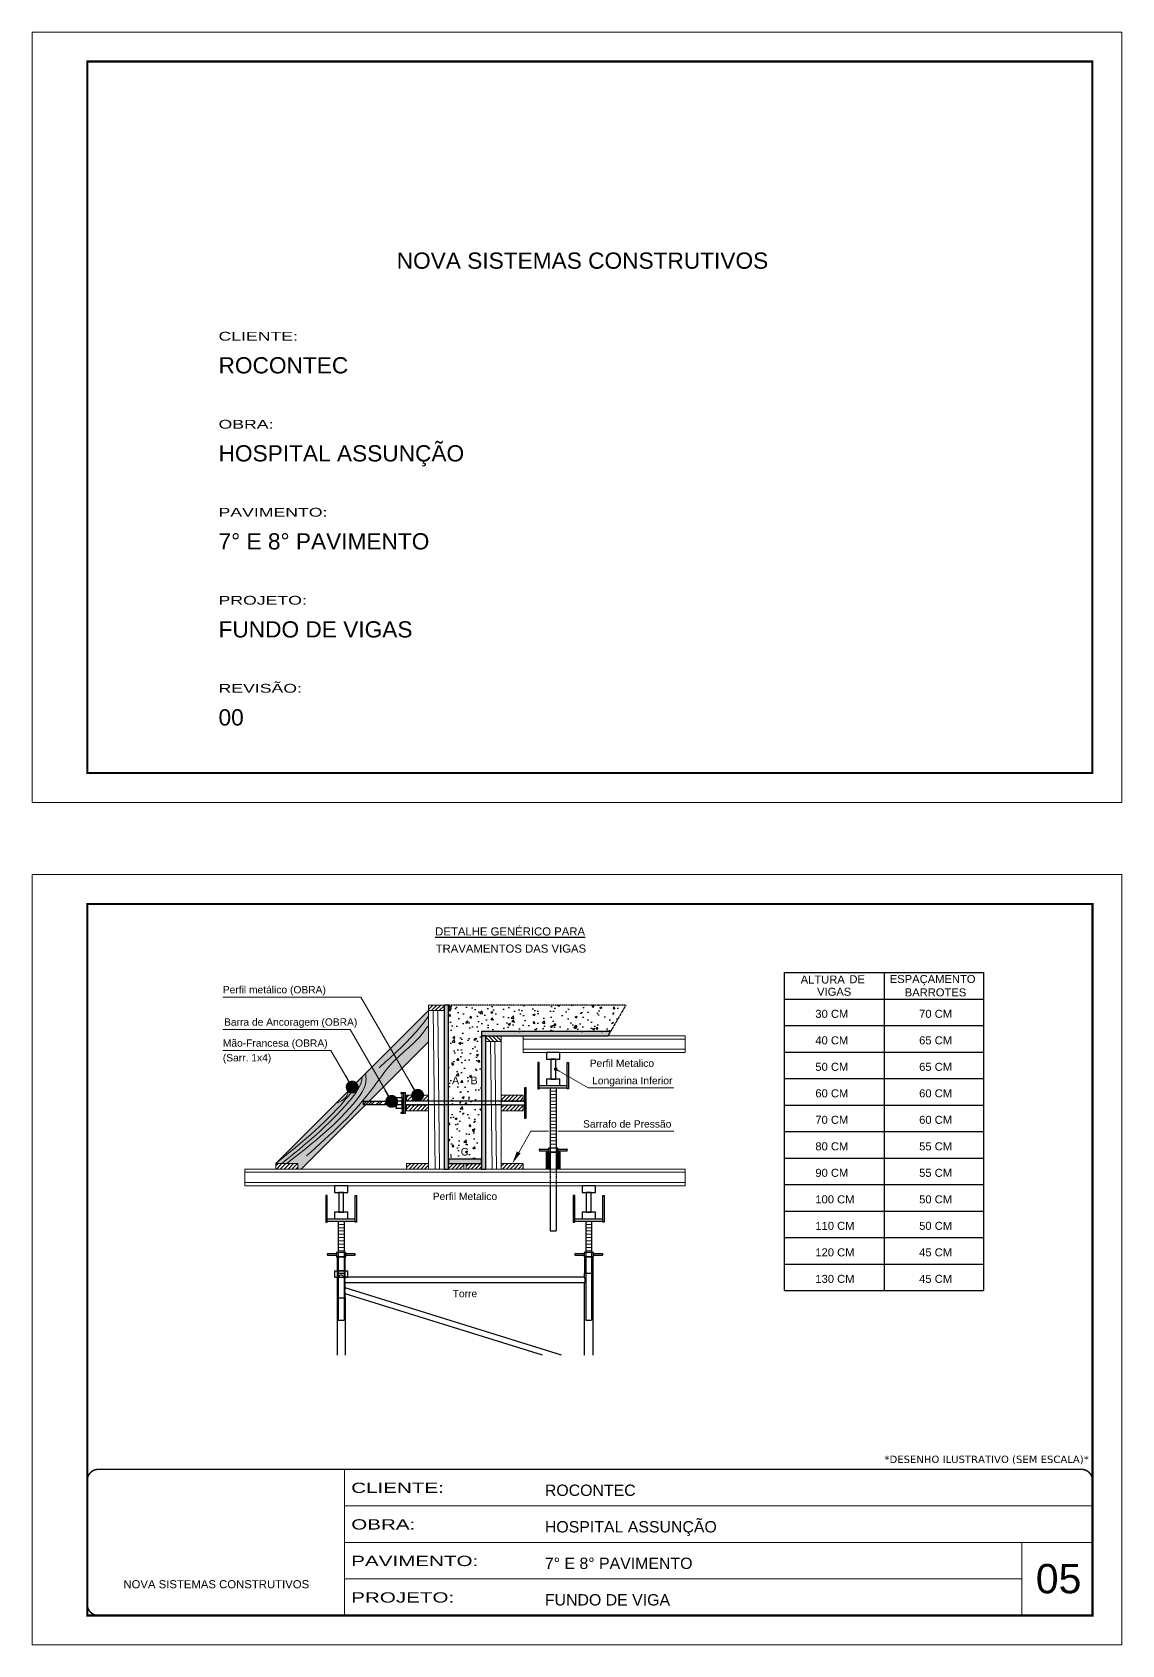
# Model space of a CAD drawing. Header units: millimetres. Extents: x 1427 to 7681, y 297 to 2495.
# Drawn here: x 1427 to 2912, y 297 to 2495 of the extents above; entities that cross this region are included whole.
import ezdxf
from ezdxf.enums import TextEntityAlignment as Align

# ---------------------------------------------------------------- set-up
doc = ezdxf.new("R2010")
doc.units = ezdxf.units.MM
for name, pattern in [('CONTINUO', [0]), ('DASHED', [0.75, 0.5, -0.25]), ('HIDDEN', [0.375, 0.25, -0.125])]:
    doc.linetypes.add(name, pattern=pattern)
doc.layers.add('BARRA DE ANCORAGEM', color=251, linetype='Continuous')
doc.layers.add('GARFOS', color=7, linetype='Continuous')
for name, color, linetype, lineweight in [('CARIMBO', 255, 'Continuous', 9), ('CONCRETO', 251, 'Continuous', 25), ('Demarcação 1', 251, 'Continuous', 9), ('Escoras', 2, 'Continuous', 25), ('Folhas', 255, 'Continuous', 9), ('Forcador', 251, 'Continuous', 25), ('Hachura', 251, 'Continuous', 9), ('Madeira', 126, 'Continuous', 18), ('Perfil Metálico', 224, 'Continuous', 18), ('SARRAFO DE PRESSAO', 251, 'DASHED', 9)]:
    doc.layers.add(name, color=color, linetype=linetype, lineweight=lineweight)
doc.layers.add('Demarcação 2', color=7, linetype='Continuous', lineweight=9, true_color=0xe0e0e0)
doc.styles.add('ARIAL', font='arial.ttf')
doc.styles.get("Standard").update_dxf_attribs({"font": 'arial.ttf'})
doc.styles.add('stylellllll', font='verdana.ttf', dxfattribs={"height": 2})
doc.styles.add('Tecnologia', font='')
doc.styles.get('Tecnologia').set_extended_font_data('Forgotten Futurist')
doc.dimstyles.new('3x', dxfattribs={"dimtxt": 10, "dimasz": 5, "dimexe": 7, "dimexo": 5, "dimgap": 4, "dimtad": 1, "dimdec": 4, "dimlfac": 0.333333, "dimdsep": 46, "dimtxsty": 'Standard', "dimblk": 'DOT', "dimcen": 0.09, "dimclrd": 1, "dimclre": 1, "dimclrt": 2, "dimadec": 0, "dimazin": 2, "dimtfac": 1, "dimtdec": 4, "dimtmove": 0, "dimatfit": 3, "dimldrblk": 'DOT', "dimfxl": 1, "dimtolj": 1, "dimtzin": 0, "dimlwd": 9, "dimlwe": 9, "dimarcsym": 0})
pattern_1 = [(45, (-3313.7167, 6886.2866), (-2.6516504, 2.6516504), [])]

# ---------------------------------------------------------------- blocks, each defined once
blk = doc.blocks.new('9999999999')
at = {"color": 30, "linetype": 'CONTINUO'}
for p, q in [((98564.6, 34230.2), (98564.6, 34429.4)), ((98564.6, 34379.6), (99584, 34379.6)), ((98564.6, 34329.8), (99488, 34329.8)), ((99584, 34329.8), (99488, 34329.8)), ((99488, 34329.8), (99488, 34230.2)), ((98564.6, 34280), (99488, 34280))]:
    blk.add_line(p, q, dxfattribs=at)
at = {"color": 30, "linetype": 'CONTINUO', "const_width": 2}
blk.add_lwpolyline([(99584, 34230.2), (99584, 34414.4, 0.414214), (99569, 34429.4), (98229, 34429.4, 0.414214), (98214, 34414.4), (98214, 34245.2, 0.414214), (98229, 34230.2), (99584, 34230.2)], format="xyb", dxfattribs=at)
at = {"layer": 'Folhas'}
blk.add_lwpolyline([(98139, 34190.2), (99624, 34190.2), (99624, 35240.2), (98139, 35240.2)], close=True, dxfattribs=at)
at = {"layer": 'Folhas', "color": 30, "const_width": 3}
blk.add_lwpolyline([(98214, 34230.2), (99584, 34230.2), (99584, 35200.2), (98214, 35200.2)], close=True, dxfattribs=at)
at = {"color": 7, "linetype": 'Continuous', "ltscale": 5, "style": 'ARIAL'}
for s, height, p in [('ROCONTEC', 15.48, (98837.7, 34393.1)), ('HOSPITAL ASSUNÇÃO', 15.483, (98837.7, 34343.3)), ('7° E 8° PAVIMENTO', 15.483, (98837.7, 34293.5)), ('NOVA SISTEMAS CONSTRUTIVOS', 11.059, (98263.2, 34267.2)), ('FUNDO DE VIGA', 15.483, (98837.7, 34243.7))]:
    blk.add_text(s, height=height, dxfattribs=at).set_placement(p)
at = {"layer": 'Folhas', "color": 7, "style": 'Tecnologia', "width": 1.5}
for s, p in [('CLIENTE:', (98573.7, 34397.2)), ('OBRA:', (98573.7, 34347.3)), ('PAVIMENTO:', (98573.7, 34297.5)), ('PROJETO:', (98573.7, 34247.7))]:
    blk.add_text(s, height=14, dxfattribs=at).set_placement(p)
blk = doc.blocks.new('HT20CT')
at = {"layer": 'Forcador'}
for points in [[(-4, 16), (-4, 20), (4, 20), (4, 16)], [(-1.5, 4), (-1.5, 16), (1.5, 16), (1.5, 4)], [(-4, 0), (-4, 4), (4, 4), (4, 0)]]:
    blk.add_lwpolyline(points, close=True, dxfattribs=at)
blk = doc.blocks.new('_Dot')
at = {"color": 0, "linetype": 'ByBlock', "lineweight": -2}
blk.add_line((-0.5, 0), (-1, 0), dxfattribs=at)
at = {"color": 0, "linetype": 'ByBlock', "const_width": 0.5}
blk.add_lwpolyline([(-0.25, 0, 1), (0.25, 0, 1)], format="xyb", close=True, dxfattribs=at)

msp = doc.modelspace()

# ---------------------------------------------------------------- hatches: boundary and pattern name
at = {"layer": 'CONCRETO', "linetype": 'DASHED', "ltscale": 0.3}
h = msp.add_hatch(dxfattribs=at)
h.set_pattern_fill('AR-CONC', color=256, scale=4, style=0)
h.set_pattern_definition([(50, (-46672.71, -6784.055), (28.690407, -2.510085), [3, -33]), (355, (-46672.71, -6784.055), (-5.550053, 30.087685), [2.4, -26.4]), (100.4514, (-46670.32, -6784.264), (23.140375, 27.577582), [2.549608, -28.045684]), (46.1842, (-46672.71, -6776.055), (42.689642, -6.62076), [4.5, -49.5]), (96.6356, (-46669.154, -6776.607), (37.386508, 38.964715), [3.82441, -42.06852]), (351.1842, (-46672.71, -6776.055), (37.386478, 38.964744), [3.6, -39.6]), (21, (-46668.71, -6778.055), (23.876282, -16.104756), [3, -33]), (326, (-46668.71, -6778.055), (9.732613, 29.006002), [2.4, -26.4]), (71.4514, (-46666.72, -6779.397), (33.608905, 12.90122), [2.549608, -28.045684]), (37.5, (-46672.711, -6784.055), (0.4863942, 13.3157542), [0, -26.08, 0, -26.8, 0, -26.5]), (7.5, (-46672.711, -6784.055), (10.5227815, 15.7764685), [0, -15.28, 0, -25.48, 0, -10.1]), (327.5, (-46681.631, -6784.055), (21.3528974, -0.9021949), [0, -10, 0, -31.2, 0, -41.4]), (317.5, (-46685.631, -6784.055), (23.327447, 4.004199), [0, -13, 0, -20.72, 0, -29.4])])
h.paths.add_polyline_path([(1994.3, 1168.87), (1994.3, 958.87), (2039.3, 958.87), (2039.3, 1132.87), (2215.3, 1132.87), (2236.08, 1168.87)])
h.paths.add_polyline_path([(2021.88, 1058.35), (2036.73, 1058.35), (2036.73, 1073.9), (2021.88, 1073.9)], flags=24)
h.paths.add_polyline_path([(1996.57, 1058.35), (2011.46, 1058.35), (2011.46, 1073.9), (1996.57, 1073.9)], flags=24)
h.paths.add_polyline_path([(2008.43, 960.83), (2024.26, 960.83), (2024.26, 976.91), (2008.43, 976.91)], flags=24)
at = {"layer": 'Demarcação 1'}
for points in [[(1994.3, 1168.87), (1988.3, 1168.87), (1988.3, 945.37), (1994.3, 945.37)], [(2215.3, 1132.87), (2039.3, 1132.87), (2039.3, 1126.87), (2211.83, 1126.87)], [(2045.3, 1126.87), (2039.3, 1126.87), (2039.3, 945.37), (2045.3, 945.37)], [(2039.3, 958.87), (1994.3, 958.87), (1994.3, 952.87), (2039.3, 952.87)]]:
    msp.add_hatch(color=256, dxfattribs=at).paths.add_polyline_path(points)
at = {"layer": 'Demarcação 2'}
msp.add_hatch(color=256, dxfattribs=at).paths.add_polyline_path([(1967.3, 1118.95), (1967.3, 1161.37), (1758.82, 952.89), (1788.89, 952.89), (1788.89, 945.37), (1793.73, 945.37), (1881.52, 1033.16), (1877.85, 1033.16), (1877.85, 1037.58), (1885.94, 1037.58)])
at = {"layer": 'Hachura'}
h = msp.add_hatch(dxfattribs=at)
h.set_pattern_fill('ANSI31', color=256, scale=30, style=0)
h.set_pattern_definition(pattern_1)
h.paths.add_polyline_path([(1967.3, 1168.87), (1988.3, 1168.87), (1988.3, 1161.37), (1967.3, 1161.37)])
h = msp.add_hatch(dxfattribs=at)
h.set_pattern_fill('ANSI31', color=256, scale=30, style=0)
h.set_pattern_definition([(135, (9528.1943, 5441.9816), (2.6516504, 2.6516504), [])])
h.paths.add_polyline_path([(2045.3, 1126.87), (2066.3, 1126.87), (2066.3, 1119.37), (2045.3, 1119.37)])
h = msp.add_hatch(dxfattribs=at)
h.set_pattern_fill('ANSI32', color=256, scale=20, angle=90, style=0)
h.set_pattern_definition([(45, (10534.376, -7938.9575), (5.303301, -5.303301), []), (45, (10534.376, -7935.422), (5.303301, -5.303301), [])])
h.paths.add_polyline_path([(1877.85, 1033.16), (1877.85, 1037.58), (1922.85, 1037.58), (1922.85, 1033.16)])
h = msp.add_hatch(dxfattribs=at)
h.set_pattern_fill('ANSI31', color=256, scale=30, style=0)
h.set_pattern_definition(pattern_1)
h.paths.add_polyline_path([(1967.3, 1038.38), (1967.3, 1045.9), (1937.24, 1045.9), (1937.24, 1038.38)])
h = msp.add_hatch(dxfattribs=at)
h.set_pattern_fill('ANSI31', color=256, scale=30, style=0)
h.set_pattern_definition(pattern_1)
h.paths.add_polyline_path([(2096.37, 1038.38), (2096.37, 1045.9), (2066.3, 1045.9), (2066.3, 1038.38)])
h = msp.add_hatch(dxfattribs=at)
h.set_pattern_fill('ANSI31', color=256, scale=30, style=0)
h.set_pattern_definition(pattern_1)
h.paths.add_polyline_path([(1937.24, 1024.85), (1967.3, 1024.85), (1967.3, 1032.37), (1937.24, 1032.37)])
h = msp.add_hatch(dxfattribs=at)
h.set_pattern_fill('ANSI31', color=256, scale=30, style=0)
h.set_pattern_definition(pattern_1)
h.paths.add_polyline_path([(2066.3, 1024.85), (2096.37, 1024.85), (2096.37, 1032.37), (2066.3, 1032.37)])
h = msp.add_hatch(dxfattribs=at)
h.set_pattern_fill('ANSI31', color=256, scale=30, style=0)
h.set_pattern_definition([(45, (-3492.132, 6793.28), (-2.6516504, 2.6516504), [])])
h.paths.add_polyline_path([(1788.89, 945.37), (1788.89, 952.89), (1758.82, 952.89), (1758.82, 945.37)])
h = msp.add_hatch(dxfattribs=at)
h.set_pattern_fill('ANSI31', color=256, scale=30, style=0)
h.set_pattern_definition(pattern_1)
h.paths.add_polyline_path([(1937.3, 945.37), (1967.3, 945.37), (1967.3, 952.87), (1937.3, 952.87)])
h = msp.add_hatch(dxfattribs=at)
h.set_pattern_fill('ANSI31', color=256, scale=30, style=0)
h.set_pattern_definition(pattern_1)
h.paths.add_polyline_path([(1994.3, 952.87), (2015.3, 952.87), (2015.3, 945.37), (1994.3, 945.37)])
h = msp.add_hatch(dxfattribs=at)
h.set_pattern_fill('ANSI31', color=256, scale=30, style=0)
h.set_pattern_definition(pattern_1)
h.paths.add_polyline_path([(2039.3, 945.37), (2039.3, 952.87), (2018.3, 952.87), (2018.3, 945.37)])
h = msp.add_hatch(dxfattribs=at)
h.set_pattern_fill('ANSI31', color=256, scale=30, style=0)
h.set_pattern_definition(pattern_1)
h.paths.add_polyline_path([(2096.3, 952.87), (2066.3, 952.87), (2066.3, 945.37), (2096.3, 945.37)])
at = {"layer": 'Perfil Metálico'}
for points in [[(2127.67, 945.37), (2132.17, 945.37), (2132.17, 968.17), (2127.67, 968.17)], [(2142.04, 945.37), (2146.54, 945.37), (2146.54, 968.17), (2142.04, 968.17)]]:
    msp.add_hatch(color=256, dxfattribs=at).paths.add_polyline_path(points)

# ---------------------------------------------------------------- linework, layer by layer
for points in [[(1994.3, 1168.87), (1988.3, 1168.87), (1988.3, 945.37), (1994.3, 945.37)], [(2215.3, 1132.87), (2039.3, 1132.87), (2039.3, 1126.87), (2211.83, 1126.87)], [(2045.3, 1126.87), (2039.3, 1126.87), (2039.3, 945.37), (2045.3, 945.37)], [(2039.3, 958.87), (1994.3, 958.87), (1994.3, 952.87), (2039.3, 952.87)]]:
    msp.add_lwpolyline(points, close=True)
at = {"layer": 'BARRA DE ANCORAGEM'}
for p, q in [((1930.73, 1042.88), (1931.9, 1048.19)), ((1933.06, 1049.07), (1933.06, 1021.67)), ((2066.3, 1038.04), (1967.3, 1038.04)), ((1930.73, 1027.86), (1931.9, 1022.56)), ((2066.3, 1032.71), (1967.3, 1032.71))]:
    msp.add_line(p, q, dxfattribs=at)
at = {"layer": 'BARRA DE ANCORAGEM', "linetype": 'HIDDEN'}
for p, q in [((1967.3, 1038.04), (1935.74, 1038.04)), ((2066.3, 1038.04), (2097.87, 1038.04)), ((1967.3, 1032.71), (1935.74, 1032.71)), ((2066.3, 1032.71), (2097.87, 1032.71))]:
    msp.add_line(p, q, dxfattribs=at)
at = {"layer": 'BARRA DE ANCORAGEM', "flags": 128}
for points in [[(2100.27, 1014.57), (2100.27, 1056.17), (2097.87, 1056.17), (2097.87, 1014.57)], [(1922.85, 1037.58), (1877.85, 1037.58), (1877.85, 1033.16), (1922.85, 1033.16)], [(1933.06, 1049.07), (1929.5, 1049.07), (1929.5, 1048.19), (1933.06, 1048.19)], [(1933.06, 1042.88), (1930.73, 1042.88), (1930.73, 1027.86), (1933.06, 1027.86)], [(1935.74, 1021.67), (1935.74, 1049.07), (1933.06, 1049.07), (1933.06, 1021.67)], [(1933.06, 1022.56), (1929.5, 1022.56), (1929.5, 1021.67), (1933.06, 1021.67)]]:
    msp.add_lwpolyline(points, close=True, dxfattribs=at)
for points in [[(1930.73, 1038.02), (1924.62, 1038.02, -0.729796), (1924.62, 1042.88, -0.729796)], [(1930.73, 1032.72), (1924.62, 1032.72, -0.6666667), (1924.62, 1038.02, -0.6666667)]]:
    msp.add_lwpolyline(points, format="xyb", dxfattribs=at)
for points in [[(1930.73, 1027.86), (1922.85, 1027.86), (1922.85, 1042.88), (1930.73, 1042.88)], [(1930.73, 1034.93), (1933.06, 1034.93), (1933.06, 1035.81), (1930.73, 1035.81), (1930.73, 1034.93), (1930.73, 1035.81)]]:
    msp.add_lwpolyline(points, dxfattribs=at)
at = {"layer": 'BARRA DE ANCORAGEM'}
msp.add_arc((1925.39, 1030.29), 2.55, 107.75636, 252.24364, dxfattribs=at)
at = {"layer": 'CONCRETO', "linetype": 'DASHED', "ltscale": 0.3}
for q in [(1994.3, 1168.87), (2215.3, 1132.87)]:
    msp.add_line((2236.08, 1168.87), q, dxfattribs=at)
at = {"layer": 'Escoras'}
for p, q in [((2142.73, 968.17), (2131.48, 968.17)), ((1842.43, 825.82), (1842.43, 691.73)), ((1853.68, 825.82), (1842.43, 825.82)), ((1853.68, 803.32), (1853.68, 825.82)), ((2191.18, 825.82), (2179.93, 825.82)), ((2179.93, 825.82), (2179.93, 803.32)), ((2191.18, 825.82), (2191.18, 691.73)), ((1839.62, 806.7), (1856.49, 806.7)), ((1839.62, 797.92), (1839.62, 806.7)), ((1839.62, 797.92), (1845.13, 797.92)), ((1842.43, 803.32), (1853.68, 803.32)), ((1851.99, 806.67), (1844.12, 806.67)), ((1851.99, 797.64), (1844.12, 797.64)), ((1850.98, 797.92), (1856.49, 797.92)), ((1853.68, 797.7), (1853.68, 803.32)), ((2179.93, 797.7), (1853.68, 797.7)), ((1856.49, 806.7), (1856.49, 797.92)), ((2179.93, 803.32), (2191.18, 803.32)), ((2179.93, 797.7), (2179.93, 803.32)), ((1842.43, 769.57), (1853.68, 769.57)), ((2179.93, 790.05), (1853.68, 790.05)), ((1853.68, 783.69), (1853.68, 790.05)), ((2148.45, 691.73), (1853.68, 783.21)), ((2122.64, 691.73), (1853.68, 775.2)), ((1853.68, 769.57), (1853.68, 775.2)), ((1853.68, 769.57), (1853.68, 691.73)), ((2179.93, 691.73), (2179.93, 790.05))]:
    msp.add_line(p, q, dxfattribs=at)
for centre, radius, start, end in [((1848.05, 797.92), 2.92, 0, 180), ((1861.25, 793.87), 8.48, 153.19207, 206.80793), ((2172.36, 793.87), 8.48, 333.19207, 26.80793), ((1863.09, 779.44), 10.33, 155.71056, 204.28944)]:
    msp.add_arc(centre, radius, start, end, dxfattribs=at)
at = {"layer": 'Folhas'}
msp.add_lwpolyline([(1427.03, 1445.3), (2912.03, 1445.3), (2912.03, 2495.3), (1427.03, 2495.3)], close=True, dxfattribs=at)
at = {"layer": 'Folhas', "color": 30, "const_width": 3}
msp.add_lwpolyline([(1502.03, 1485.3), (2872.03, 1485.3), (2872.03, 2455.3), (1502.03, 2455.3)], close=True, dxfattribs=at)
at = {"layer": 'Forcador', "linetype": 'Continuous'}
for p, q in [((2117.98, 1059.07), (2156.23, 1059.07)), ((2117.98, 1055.92), (2156.23, 1055.92)), ((2133.17, 1055.92), (2133.17, 945.37)), ((2141.04, 1055.92), (2141.04, 945.37)), ((2117.98, 971.55), (2117.98, 971.1)), ((2118.99, 972.56), (2130.8, 972.56)), ((2118.99, 970.08), (2130.8, 970.08)), ((2143.4, 972.56), (2155.22, 972.56)), ((2143.4, 970.08), (2155.22, 970.08)), ((2156.23, 971.55), (2156.23, 971.1)), ((2133.17, 922.57), (2133.17, 860.92)), ((2141.04, 922.57), (2141.04, 860.92)), ((1828.93, 877.57), (1867.18, 877.57)), ((1828.93, 874.42), (1867.18, 874.42)), ((1844.12, 874.42), (1844.12, 739.42)), ((1851.99, 874.42), (1851.99, 739.42)), ((2133.17, 860.92), (2141.04, 860.92)), ((2166.43, 877.57), (2204.68, 877.57)), ((2166.43, 874.42), (2204.68, 874.42)), ((2181.62, 874.42), (2181.62, 739.42)), ((2189.49, 874.42), (2189.49, 739.42)), ((1828.93, 829.2), (1828.93, 828.75)), ((1829.94, 830.21), (1841.75, 830.21)), ((1829.94, 827.73), (1841.75, 827.73)), ((1854.35, 830.21), (1866.17, 830.21)), ((1854.35, 827.73), (1866.17, 827.73)), ((1867.18, 829.2), (1867.18, 828.75)), ((2166.43, 829.2), (2166.43, 828.75)), ((2167.44, 830.21), (2179.25, 830.21)), ((2167.44, 827.73), (2179.25, 827.73)), ((2191.85, 830.21), (2203.67, 830.21)), ((2191.85, 827.73), (2203.67, 827.73)), ((2204.68, 829.2), (2204.68, 828.75)), ((1844.12, 739.42), (1851.99, 739.42)), ((2181.62, 739.42), (2189.49, 739.42))]:
    msp.add_line(p, q, dxfattribs=at)
at = {"layer": 'Forcador', "linetype": 'HIDDEN'}
for p, q in [((2133.17, 945.37), (2133.17, 922.57)), ((2141.04, 945.37), (2141.04, 922.57))]:
    msp.add_line(p, q, dxfattribs=at)
at = {"layer": 'Forcador', "linetype": 'Continuous'}
for points in [[(2116.07, 1090.57), (2116.07, 1054.57), (2117.98, 1054.57), (2117.98, 1090.57)], [(2158.14, 1090.57), (2158.14, 1054.57), (2156.23, 1054.57), (2156.23, 1090.57)], [(2130.8, 974.02), (2130.8, 968.17), (2143.4, 968.17), (2143.4, 974.02)], [(1827.02, 909.07), (1827.02, 873.07), (1828.93, 873.07), (1828.93, 909.07)], [(1869.09, 909.07), (1869.09, 873.07), (1867.18, 873.07), (1867.18, 909.07)], [(2164.52, 909.07), (2164.52, 873.07), (2166.43, 873.07), (2166.43, 909.07)], [(2206.59, 909.07), (2206.59, 873.07), (2204.68, 873.07), (2204.68, 909.07)], [(1841.75, 831.67), (1841.75, 825.82), (1854.35, 825.82), (1854.35, 831.67)], [(2179.25, 831.67), (2179.25, 825.82), (2191.85, 825.82), (2191.85, 831.67)]]:
    msp.add_lwpolyline(points, close=True, dxfattribs=at)
for centre, start, end in [((2118.99, 971.55), 90, 180), ((2118.99, 971.1), 180, 270), ((2155.22, 971.55), 0, 90), ((2155.22, 971.1), 270, 0), ((1829.94, 829.2), 90, 180), ((1829.94, 828.75), 180, 270), ((1866.17, 829.2), 0, 90), ((1866.17, 828.75), 270, 0), ((2167.44, 829.2), 90, 180), ((2167.44, 828.75), 180, 270), ((2203.67, 829.2), 0, 90), ((2203.67, 828.75), 270, 0)]:
    msp.add_arc(centre, 1.01, start, end, dxfattribs=at)
at = {"layer": 'GARFOS', "color": 2, "ltscale": 1.5}
for p, q in [((2452.23, 779.63), (2452.23, 1213.26)), ((2452.23, 1213.26), (2723.77, 1213.26)), ((2588, 1213.26), (2588, 779.63)), ((2723.77, 1213.26), (2723.77, 779.63)), ((2452.23, 1177.12), (2723.77, 1177.12)), ((2452.23, 1177.12), (2723.77, 1177.12)), ((2452.23, 1140.99), (2723.77, 1140.99)), ((2452.23, 1104.85), (2723.77, 1104.85)), ((2452.23, 1068.71), (2723.77, 1068.71)), ((2452.23, 1032.58), (2723.77, 1032.58)), ((2452.23, 996.44), (2723.77, 996.44)), ((2452.23, 960.31), (2723.77, 960.31)), ((2452.23, 924.17), (2723.77, 924.17)), ((2452.23, 888.03), (2723.77, 888.03)), ((2452.23, 851.9), (2723.77, 851.9)), ((2452.23, 815.76), (2723.77, 815.76)), ((2452.23, 779.63), (2723.77, 779.63))]:
    msp.add_line(p, q, dxfattribs=at)
at = {"layer": 'Hachura'}
for p, q in [((1976.33, 945.37), (1973.63, 1161.37)), ((1982.33, 945.37), (1979.63, 1161.37)), ((2053.8, 945.37), (2051.63, 1119.37)), ((2059.8, 945.37), (2057.63, 1119.37)), ((2141.04, 1051.41), (2133.17, 1051.41)), ((2141.04, 1046.89), (2133.17, 1046.89)), ((2141.04, 1042.37), (2133.17, 1042.37)), ((2141.04, 1037.86), (2133.17, 1037.86)), ((2141.04, 1033.34), (2133.17, 1033.34)), ((2141.04, 1028.82), (2133.17, 1028.82)), ((2141.04, 1024.31), (2133.17, 1024.31)), ((2141.04, 1019.79), (2133.17, 1019.79)), ((2141.04, 1015.27), (2133.17, 1015.27)), ((2141.04, 1010.76), (2133.17, 1010.76)), ((2141.04, 1006.24), (2133.17, 1006.24)), ((2141.04, 1001.72), (2133.17, 1001.72)), ((2141.04, 997.21), (2133.17, 997.21)), ((2141.04, 992.69), (2133.17, 992.69)), ((2141.04, 988.17), (2133.17, 988.17)), ((2141.04, 983.66), (2133.17, 983.66)), ((2141.04, 979.14), (2133.17, 979.14)), ((1851.99, 869.91), (1844.12, 869.91)), ((1851.99, 865.39), (1844.12, 865.39)), ((1851.99, 860.87), (1844.12, 860.87)), ((2189.49, 869.91), (2181.62, 869.91)), ((2189.49, 865.39), (2181.62, 865.39)), ((2189.49, 860.87), (2181.62, 860.87)), ((1851.99, 856.36), (1844.12, 856.36)), ((1851.99, 851.84), (1844.12, 851.84)), ((1851.99, 847.32), (1844.12, 847.32)), ((1851.99, 842.81), (1844.12, 842.81)), ((1851.99, 838.29), (1844.12, 838.29)), ((2189.49, 856.36), (2181.62, 856.36)), ((2189.49, 851.84), (2181.62, 851.84)), ((2189.49, 847.32), (2181.62, 847.32)), ((2189.49, 842.81), (2181.62, 842.81)), ((2189.49, 838.29), (2181.62, 838.29)), ((1851.99, 833.77), (1844.12, 833.77)), ((2189.49, 833.77), (2181.62, 833.77))]:
    msp.add_line(p, q, dxfattribs=at)
at = {"layer": 'Hachura', "color": 1}
for p, q in [((2090.05, 968.03), (2106.71, 996.88)), ((2106.71, 996.88), (2130.67, 996.88)), ((2143.54, 996.88), (2301.65, 996.88))]:
    msp.add_line(p, q, dxfattribs=at)
at = {"layer": 'Hachura'}
for points in [[(1967.3, 1153.58), (1950.26, 1132.61), (1899.68, 1083.35)], [(1800.79, 963.38), (1892.68, 1057.51), (1915.63, 1087.99), (1958, 1129.03), (1967.3, 1141.49)], [(1773.86, 952.89), (1864.35, 1033.8), (1882.01, 1068.63), (1881.27, 1075.33)], [(1840.57, 1034.63), (1856.91, 1047.28), (1857.68, 1051.74)]]:
    msp.add_spline(points, degree=3, dxfattribs=at)
for points, knots in [([(1758.82, 952.89), (1791.05, 978.62), (1830.27, 1009.94), (1865.97, 1054.51), (1868.99, 1063.06)], [0, 0, 0, 0, 127.741989, 155.4442459, 155.4442459, 155.4442459, 155.4442459]), ([(1767.17, 952.89), (1798.52, 978.37), (1839.18, 1011.4), (1876.26, 1058.78), (1876.75, 1070.82)], [0, 0, 0, 0, 125.1825812, 162.3251979, 162.3251979, 162.3251979, 162.3251979])]:
    msp.add_open_spline(points, degree=3, knots=knots, dxfattribs=at)
at = {"layer": 'Hachura', "color": 1}
msp.add_solid([(2092.58, 966.57), (2081.3, 952.87), (2087.53, 969.49)], dxfattribs=at)
at = {"layer": 'Madeira'}
for p, q in [((1967.3, 1161.37), (1758.82, 952.89)), ((1967.3, 1161.37), (1967.3, 952.87)), ((1967.3, 1118.95), (1793.73, 945.37)), ((2066.3, 952.87), (2066.3, 1119.37))]:
    msp.add_line(p, q, dxfattribs=at)
for points in [[(1967.3, 1161.37), (1988.3, 1161.37), (1988.3, 1168.87), (1967.3, 1168.87)], [(2066.3, 1119.37), (2045.3, 1119.37), (2045.3, 1126.87), (2066.3, 1126.87)], [(1937.24, 1045.9), (1967.3, 1045.9), (1967.3, 1038.38), (1937.24, 1038.38)], [(2066.3, 1045.9), (2096.37, 1045.9), (2096.37, 1038.38), (2066.3, 1038.38)], [(1937.24, 1024.85), (1967.3, 1024.85), (1967.3, 1032.37), (1937.24, 1032.37)], [(2066.3, 1024.85), (2096.37, 1024.85), (2096.37, 1032.37), (2066.3, 1032.37)], [(1758.82, 952.89), (1788.89, 952.89), (1788.89, 945.37), (1758.82, 945.37)], [(1937.3, 945.37), (1967.3, 945.37), (1967.3, 952.87), (1937.3, 952.87)], [(2015.3, 945.37), (1994.3, 945.37), (1994.3, 952.87), (2015.3, 952.87)], [(2018.3, 945.37), (2039.3, 945.37), (2039.3, 952.87), (2018.3, 952.87)], [(2096.3, 945.37), (2066.3, 945.37), (2066.3, 952.87), (2096.3, 952.87)]]:
    msp.add_lwpolyline(points, close=True, dxfattribs=at)
at = {"layer": 'Perfil Metálico'}
for p, q in [((2096.3, 1122.37), (2316.8, 1122.37)), ((2096.3, 1108.57), (2316.8, 1108.57)), ((1716.8, 940.87), (2316.8, 940.87)), ((1716.8, 927.07), (2316.8, 927.07))]:
    msp.add_line(p, q, dxfattribs=at)
for points in [[(2096.3, 1104.07), (2316.8, 1104.07), (2316.8, 1126.87), (2096.3, 1126.87)], [(2132.17, 945.37), (2127.67, 945.37), (2127.67, 968.17), (2132.17, 968.17)], [(2142.04, 945.37), (2146.54, 945.37), (2146.54, 968.17), (2142.04, 968.17)], [(1716.8, 922.57), (2316.8, 922.57), (2316.8, 945.37), (1716.8, 945.37)]]:
    msp.add_lwpolyline(points, close=True, dxfattribs=at)

# ---------------------------------------------------------------- block references
at = {"layer": 'Forcador', "linetype": 'Continuous', "xscale": -2.25, "yscale": 2.25, "zscale": 2.25}
for p in [(2137.1, 1059.07), (2185.55, 877.57)]:
    msp.add_blockref('HT20CT', p, dxfattribs=at)
at = {"layer": 'Forcador', "xscale": -2.25, "yscale": 2.25, "zscale": 2.25}
msp.add_blockref('HT20CT', (1848.05, 877.57), dxfattribs=at)
at = {"layer": 'SARRAFO DE PRESSAO', "color": 6, "linetype": 'ByBlock'}
msp.add_blockref('9999999999', (-96711.95, -33893.48), dxfattribs=at)

# ---------------------------------------------------------------- texts
at = {"color": 0, "linetype": 'Continuous', "ltscale": 5, "style": 'ARIAL'}
for s, height, p in [('NOVA SISTEMAS CONSTRUTIVOS', 22.1184, (1923.77, 2172.87)), ('ROCONTEC', 22.118, (1680.93, 2030.1)), ('HOSPITAL ASSUNÇÃO', 22.1184, (1680.93, 1910.1)), ('7° E 8° PAVIMENTO', 22.1184, (1680.93, 1790.1)), ('FUNDO DE VIGAS', 22.1184, (1680.93, 1670.1)), ('00', 22.118, (1680.93, 1550.1))]:
    msp.add_text(s, height=height, dxfattribs=at).set_placement(p)
for s, p in [('%%UDETALHE GENÉRICO PARA', (2078.35, 1263.77)), ('TRAVAMENTOS DAS VIGAS', (2079.42, 1240.38))]:
    msp.add_text(s, height=11.0592, dxfattribs=at).set_placement(p, align=Align.CENTER)
at = {"layer": 'CARIMBO', "style": 'ARIAL'}
for s, height, p in [('Perfil metálico (OBRA)', 10, (1686.77, 1184.88)), ('Barra de Ancoragem (OBRA)', 10, (1688.45, 1140.77)), ('Mão-Francesa (OBRA)', 10, (1686.77, 1112.1)), ('Longarina Inferior', 10, (2190.1, 1060.99)), ('Sarrafo de Pressão', 10, (2177.82, 1001.88)), ('05', 40, (2794.89, 366.87))]:
    msp.add_text(s, height=height, dxfattribs=at).set_placement(p)
msp.add_text('(Sarr. 1x4)', height=10, dxfattribs=at).set_placement((1686.77, 1102.1), align=Align.TOP_LEFT)
for s, p in [('Perfil Metalico', (2230.74, 1089.58)), ('Perfil Metalico', (2016.8, 908.08)), ('Torre', (2016.8, 775.55))]:
    msp.add_text(s, height=10, dxfattribs=at).set_placement(p, align=Align.MIDDLE_CENTER)
at = {"layer": 'CARIMBO', "color": 0, "linetype": 'Continuous', "style": 'ARIAL'}
for s, p in [('A', (2004.01, 1066.12)), ('B', (2029.3, 1066.12)), ('C', (2016.34, 968.87))]:
    msp.add_text(s, height=10.37, dxfattribs=at).set_placement(p, align=Align.MIDDLE_CENTER)
at = {"layer": 'CARIMBO', "style": 'stylellllll'}
msp.add_text('*DESENHO ILUSTRATIVO (SEM ESCALA)*', height=10, dxfattribs=at).set_placement((2867.03, 544.54), align=Align.RIGHT)
at = {"layer": 'Folhas', "color": 30, "style": 'Tecnologia', "width": 1.5}
for s, p in [('CLIENTE:', (1680.93, 2074.81)), ('OBRA:', (1680.93, 1954.81)), ('PAVIMENTO:', (1680.93, 1834.81)), ('PROJETO:', (1680.93, 1714.81)), ('REVISÃO:', (1680.93, 1594.81))]:
    msp.add_text(s, height=12, dxfattribs=at).set_placement(p)
at = {"layer": 'GARFOS', "color": 2, "ltscale": 1.5}
for s, height, p in [('DE', 10.91, (2540.81, 1198.68)), ('ESPAÇAMENTO', 10.9102, (2595.87, 1198.99)), ('ALTURA   ', 10.91, (2474.42, 1198.29)), ('VIGAS', 10.91, (2496.78, 1181.6)), ('BARROTES', 10.91, (2616.28, 1180.75)), ('30 CM', 10.91, (2494.42, 1151.52)), ('70 CM', 10.91, (2635.9, 1151.52)), ('40 CM', 10.91, (2494.42, 1115.39)), ('65 CM', 10.91, (2635.9, 1115.39)), ('50 CM', 10.91, (2494.42, 1079.25)), ('65 CM', 10.91, (2635.9, 1079.25)), ('60 CM', 10.91, (2494.42, 1043.11)), ('60 CM', 10.91, (2635.9, 1043.11)), ('70 CM', 10.91, (2494.42, 1006.98)), ('60 CM', 10.91, (2635.9, 1006.98)), ('80 CM', 10.91, (2494.42, 970.84)), ('55 CM', 10.91, (2635.9, 970.84)), ('90 CM', 10.91, (2494.42, 934.71)), ('55 CM', 10.91, (2635.9, 934.71)), ('100 CM', 10.91, (2494.42, 898.57)), ('50 CM', 10.91, (2635.9, 898.57)), ('110 CM', 10.91, (2494.42, 862.43)), ('50 CM', 10.91, (2635.9, 862.43)), ('120 CM', 10.91, (2494.42, 826.3)), ('45 CM', 10.91, (2635.9, 826.3)), ('130 CM', 10.91, (2494.42, 790.16)), ('45 CM', 10.91, (2635.9, 790.16))]:
    msp.add_text(s, height=height, dxfattribs=at).set_placement(p)

# ---------------------------------------------------------------- leaders
msp.add_leader([(2140.48, 1081.57), (2184.78, 1055.99), (2301.65, 1055.99)], dimstyle='3x', override={"dimgap": 4, "dimtad": 0})
at = {"layer": 'Hachura'}
for points, override in [([(1952.27, 1045.9), (1874.91, 1179.88), (1686.77, 1179.88)], {"dimasz": 17.5, "dimtad": 0}), ([(1916.92, 1037.58), (1860.23, 1135.77), (1686.77, 1135.77)], {"dimasz": 17.5, "dimtad": 0}), ([(1863.06, 1057.13), (1834.21, 1107.1), (1686.77, 1107.1)], {"dimasz": 17.5, "dimgap": 4, "dimtad": 0})]:
    msp.add_leader(points, dimstyle='3x', override=override, dxfattribs=at)

doc.saveas('drawing.dxf')
